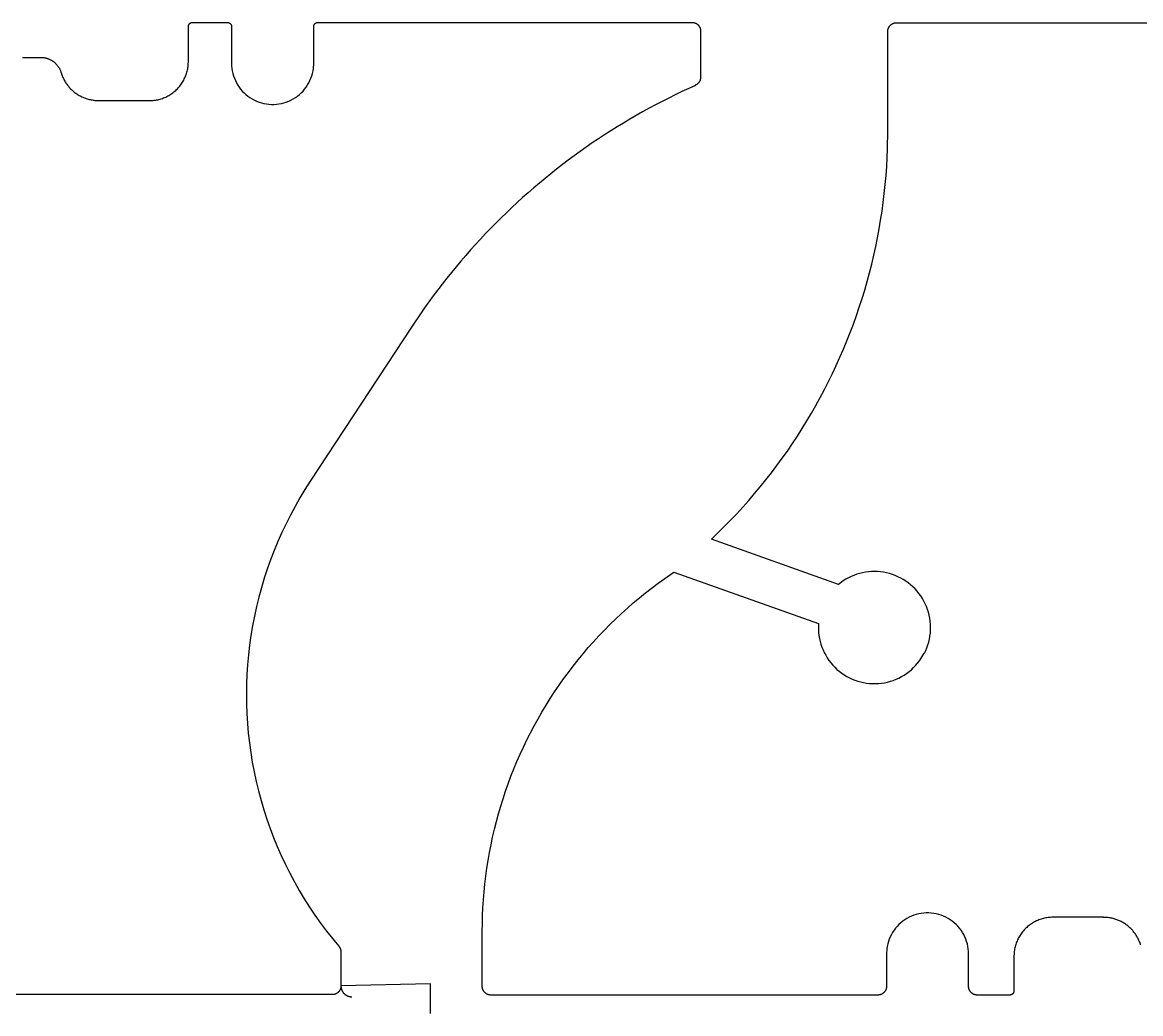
# Model space of a CAD drawing. Extents: x 15 to 3256, y 15 to 486.
# Drawn here: x 2301.9 to 2560.6, y 15 to 244.4 of the extents above; entities that cross this region are included whole.
import ezdxf

# ---------------------------------------------------------------- set-up
doc = ezdxf.new("R2010")
doc.units = 0

msp = doc.modelspace()

# ---------------------------------------------------------------- linework, layer by layer
at = {"layer": 'Layer 0', "color": 1}
for p, q in [((2340.300049, 235.300003), (2340.300049, 243.400009)), ((2341.300049, 244.400009), (2349.300049, 244.400009)), ((2350.300049, 243.400009), (2350.300049, 234.900009)), ((2369.300049, 234.900009), (2369.300049, 243.400009)), ((2370.300049, 244.400009), (2456.800049, 244.400009)), ((2504.100098, 244.300003), (2571.100098, 244.300003)), ((2458.800049, 242.400009), (2458.800049, 231.699997)), ((2502.100098, 219.300003), (2502.100098, 242.300003)), ((2301.900146, 236.300003), (2306.199951, 236.300003)), ((2319.600098, 226.300003), (2331.300049, 226.300003)), ((2392.100098, 174.100006), (2368.5, 138.199997)), ((2490.699951, 114.300003), (2461.300049, 124.800003)), ((2449, 114.599998), (2452.600098, 117.200005)), ((2452.600098, 117.200005), (2486.100098, 105.300003)), ((2552, 37.299999), (2540.300049, 37.299999)), ((2408.300049, 21.300001), (2408.300049, 34)), ((2375.600098, 29.300001), (2375.600098, 21.4)), ((2501.800049, 28.800001), (2501.800049, 21.300001)), ((2520.800049, 21.300001), (2520.800049, 28.800001)), ((2531.300049, 28.300001), (2531.300049, 20.300001)), ((2396.300049, 21.9), (2375.600098, 21.4)), ((2396.300049, 15), (2396.300049, 21.9)), ((2373.600098, 19.4), (2225.600098, 19.4)), ((2499.800049, 19.300001), (2410.300049, 19.300001)), ((2530.300049, 19.300001), (2522.800049, 19.300001))]:
    msp.add_line(p, q, dxfattribs=at)
for points in [[(2340.300049, 243.400009), (2340.300537, 243.430801), (2340.302002, 243.461563), (2340.304199, 243.492279), (2340.307617, 243.522903), (2340.311768, 243.553406), (2340.317139, 243.583755), (2340.323242, 243.613937), (2340.330322, 243.643921), (2340.338135, 243.673676), (2340.347168, 243.703156), (2340.356934, 243.732361), (2340.367676, 243.761246), (2340.37915, 243.789795), (2340.391602, 243.817963), (2340.404785, 243.845749), (2340.418945, 243.873108), (2340.434082, 243.900009), (2340.449951, 243.926437), (2340.466553, 243.952377), (2340.483887, 243.977783), (2340.501953, 244.00264), (2340.520996, 244.026932), (2340.540527, 244.050629), (2340.561035, 244.0737), (2340.582031, 244.096146), (2340.604004, 244.11792), (2340.626465, 244.139023), (2340.649414, 244.159409), (2340.673096, 244.179092), (2340.69751, 244.198029), (2340.722168, 244.216202), (2340.747803, 244.233612), (2340.773682, 244.250229), (2340.800049, 244.266037), (2340.826904, 244.281021), (2340.854248, 244.295166), (2340.88208, 244.308472), (2340.910156, 244.320908), (2340.938721, 244.332474), (2340.967773, 244.34317), (2340.996826, 244.352951), (2341.026367, 244.361832), (2341.056152, 244.369812), (2341.086182, 244.376862), (2341.116211, 244.38298), (2341.146729, 244.388168), (2341.177246, 244.392426), (2341.207764, 244.395737), (2341.238525, 244.398117), (2341.300049, 244.400009)], [(2349.300049, 244.400009), (2349.330811, 244.399536), (2349.361572, 244.398117), (2349.392334, 244.395752), (2349.422852, 244.392441), (2349.453369, 244.388184), (2349.483643, 244.383011), (2349.513916, 244.376892), (2349.543701, 244.369843), (2349.573486, 244.361877), (2349.603027, 244.353012), (2349.63208, 244.343231), (2349.661133, 244.332565), (2349.689697, 244.321014), (2349.717773, 244.308594), (2349.745605, 244.295303), (2349.772949, 244.281174), (2349.799805, 244.266205), (2349.826172, 244.250412), (2349.852051, 244.233826), (2349.877441, 244.216431), (2349.902344, 244.198273), (2349.926514, 244.179367), (2349.950439, 244.159714), (2349.973389, 244.139343), (2349.99585, 244.118271), (2350.017578, 244.096512), (2350.038818, 244.074097), (2350.059082, 244.051041), (2350.078857, 244.027374), (2350.097656, 244.003113), (2350.115967, 243.978287), (2350.133301, 243.952896), (2350.149902, 243.927002), (2350.165771, 243.900589), (2350.180664, 243.873718), (2350.194824, 243.84639), (2350.208252, 243.818634), (2350.220703, 243.790482), (2350.232178, 243.761963), (2350.24292, 243.733109), (2350.252686, 243.703934), (2350.261719, 243.674469), (2350.269531, 243.644745), (2350.276611, 243.614792), (2350.282959, 243.584625), (2350.288086, 243.554291), (2350.292236, 243.523819), (2350.295654, 243.493225), (2350.298096, 243.46254), (2350.300049, 243.401016)], [(2369.300049, 243.400009), (2369.300537, 243.430801), (2369.302002, 243.461563), (2369.304199, 243.492279), (2369.307617, 243.522903), (2369.311768, 243.553406), (2369.317139, 243.583755), (2369.323242, 243.613937), (2369.330322, 243.643921), (2369.338135, 243.673676), (2369.347168, 243.703156), (2369.356934, 243.732361), (2369.367676, 243.761246), (2369.37915, 243.789795), (2369.391602, 243.817963), (2369.404785, 243.845749), (2369.418945, 243.873108), (2369.434082, 243.900009), (2369.449951, 243.926437), (2369.466553, 243.952377), (2369.483887, 243.977783), (2369.501953, 244.00264), (2369.520996, 244.026932), (2369.540527, 244.050629), (2369.561035, 244.0737), (2369.582031, 244.096146), (2369.604004, 244.11792), (2369.626465, 244.139023), (2369.649414, 244.159409), (2369.673096, 244.179092), (2369.69751, 244.198029), (2369.722168, 244.216202), (2369.747803, 244.233612), (2369.773682, 244.250229), (2369.800049, 244.266037), (2369.826904, 244.281021), (2369.854248, 244.295166), (2369.88208, 244.308472), (2369.910156, 244.320908), (2369.938721, 244.332474), (2369.967773, 244.34317), (2369.996826, 244.352951), (2370.026367, 244.361832), (2370.056152, 244.369812), (2370.086182, 244.376862), (2370.116211, 244.38298), (2370.146729, 244.388168), (2370.177246, 244.392426), (2370.207764, 244.395737), (2370.238525, 244.398117), (2370.300049, 244.400009)], [(2456.800049, 244.400009), (2456.861572, 244.399063), (2456.923096, 244.396225), (2456.984375, 244.391495), (2457.045654, 244.384872), (2457.106689, 244.376373), (2457.167236, 244.365997), (2457.227539, 244.35376), (2457.287598, 244.339676), (2457.346924, 244.323761), (2457.406006, 244.306015), (2457.464355, 244.286469), (2457.521973, 244.265121), (2457.579102, 244.24202), (2457.635498, 244.217163), (2457.690918, 244.190598), (2457.745605, 244.162323), (2457.799561, 244.132401), (2457.852295, 244.100815), (2457.904053, 244.067627), (2457.954834, 244.032852), (2458.004639, 243.996536), (2458.053223, 243.95871), (2458.100586, 243.919403), (2458.146729, 243.878662), (2458.19165, 243.836517), (2458.235107, 243.793015), (2458.277344, 243.748184), (2458.318115, 243.702072), (2458.357422, 243.654739), (2458.395264, 243.606216), (2458.431641, 243.556549), (2458.466553, 243.505783), (2458.499756, 243.453979), (2458.531494, 243.401169), (2458.561523, 243.347412), (2458.589844, 243.292755), (2458.616455, 243.237244), (2458.641357, 243.180954), (2458.664551, 243.123917), (2458.685791, 243.066193), (2458.705566, 243.007843), (2458.723145, 242.948914), (2458.739258, 242.889465), (2458.753418, 242.829559), (2458.765625, 242.769241), (2458.776123, 242.708572), (2458.784668, 242.647614), (2458.79126, 242.586426), (2458.796143, 242.525055), (2458.800049, 242.402008)], [(2502.100098, 242.300003), (2502.101074, 242.361588), (2502.104004, 242.423126), (2502.108643, 242.484543), (2502.115234, 242.545776), (2502.123779, 242.606781), (2502.134033, 242.667496), (2502.146484, 242.727875), (2502.1604, 242.787827), (2502.176514, 242.847321), (2502.194092, 242.906311), (2502.213867, 242.964706), (2502.235107, 243.022491), (2502.258301, 243.079575), (2502.283203, 243.135925), (2502.309814, 243.191483), (2502.338135, 243.246185), (2502.368164, 243.300003), (2502.399658, 243.352859), (2502.432861, 243.404724), (2502.467773, 243.455551), (2502.50415, 243.505264), (2502.541992, 243.553848), (2502.581299, 243.601242), (2502.62207, 243.647385), (2502.664307, 243.692276), (2502.707764, 243.735825), (2502.752686, 243.778015), (2502.798828, 243.818817), (2502.846191, 243.85817), (2502.894775, 243.896042), (2502.94458, 243.932388), (2502.995361, 243.967209), (2503.047119, 244.000443), (2503.100098, 244.032059), (2503.153809, 244.062027), (2503.208496, 244.090332), (2503.26416, 244.116928), (2503.320557, 244.141815), (2503.377686, 244.164948), (2503.435303, 244.18631), (2503.493896, 244.205887), (2503.552734, 244.223648), (2503.612305, 244.239594), (2503.672119, 244.253693), (2503.732666, 244.265945), (2503.793213, 244.276337), (2503.854248, 244.284836), (2503.915527, 244.291473), (2503.977051, 244.296204), (2504.100098, 244.300003)], [(2306.200195, 236.300003), (2306.324463, 236.295975), (2306.448486, 236.288864), (2306.572266, 236.278671), (2306.695801, 236.265411), (2306.818848, 236.249084), (2306.94165, 236.229706), (2307.063721, 236.207275), (2307.185303, 236.181824), (2307.306396, 236.153351), (2307.426514, 236.121902), (2307.545898, 236.087463), (2307.664307, 236.050064), (2307.781982, 236.00975), (2307.898438, 235.966522), (2308.013672, 235.92041), (2308.12793, 235.871445), (2308.240723, 235.819656), (2308.352539, 235.765091), (2308.462646, 235.707764), (2308.571289, 235.64772), (2308.678711, 235.584991), (2308.78418, 235.519608), (2308.888184, 235.45163), (2308.990479, 235.381088), (2309.091064, 235.308029), (2309.189697, 235.232498), (2309.286377, 235.154541), (2309.381104, 235.074203), (2309.473877, 234.991531), (2309.564453, 234.906586), (2309.653076, 234.819412), (2309.739502, 234.730072), (2309.823486, 234.638611), (2309.905273, 234.54509), (2309.984619, 234.44957), (2310.061768, 234.352097), (2310.13623, 234.252747), (2310.208496, 234.151581), (2310.278076, 234.048645), (2310.344971, 233.944016), (2310.409424, 233.837753), (2310.470947, 233.729935), (2310.530029, 233.620605), (2310.586426, 233.509842), (2310.639893, 233.39772), (2310.690674, 233.284302), (2310.738525, 233.169662), (2310.783447, 233.053864), (2310.825684, 232.936981), (2310.901123, 232.700272)], [(2331.300049, 226.300003), (2331.577393, 226.304276), (2331.854492, 226.317093), (2332.131104, 226.33844), (2332.406738, 226.368301), (2332.681396, 226.406647), (2332.954834, 226.453445), (2333.226563, 226.508636), (2333.496582, 226.572174), (2333.764648, 226.644012), (2334.030029, 226.72406), (2334.292969, 226.812256), (2334.553223, 226.908524), (2334.810303, 227.012741), (2335.063965, 227.124847), (2335.313965, 227.24472), (2335.560303, 227.372223), (2335.802734, 227.507278), (2336.040527, 227.649719), (2336.27417, 227.799438), (2336.50293, 227.956268), (2336.726807, 228.120087), (2336.945313, 228.29071), (2337.158691, 228.468002), (2337.366455, 228.651779), (2337.568359, 228.841873), (2337.764404, 229.038086), (2337.954346, 229.240265), (2338.137939, 229.448196), (2338.314941, 229.661682), (2338.485352, 229.880524), (2338.648926, 230.104507), (2338.805664, 230.33342), (2338.955078, 230.567062), (2339.097168, 230.805206), (2339.232178, 231.047607), (2339.359375, 231.294052), (2339.479004, 231.544296), (2339.59082, 231.798111), (2339.694824, 232.055252), (2339.790771, 232.31546), (2339.878662, 232.578522), (2339.958496, 232.844162), (2340.030029, 233.112137), (2340.093262, 233.382187), (2340.148193, 233.654068), (2340.194824, 233.927505), (2340.23291, 234.20224), (2340.262451, 234.478027), (2340.283447, 234.754593), (2340.300049, 235.309006)], [(2350.300049, 234.900009), (2350.318115, 234.314987), (2350.37207, 233.732193), (2350.461914, 233.153839), (2350.587158, 232.582108), (2350.747314, 232.019165), (2350.941895, 231.467163), (2351.170166, 230.928192), (2351.431152, 230.404297), (2351.723877, 229.897476), (2352.047363, 229.409637), (2352.400146, 228.942627), (2352.781006, 228.498245), (2353.188477, 228.078156), (2353.621094, 227.68396), (2354.077148, 227.317154), (2354.555176, 226.979141), (2355.052734, 226.671188), (2355.568604, 226.39447), (2356.100342, 226.150024), (2356.64624, 225.938812), (2357.204102, 225.761597), (2357.771729, 225.61908), (2358.347168, 225.51178), (2358.927979, 225.440125), (2359.512207, 225.404373), (2360.097412, 225.404663), (2360.681641, 225.440994), (2361.262451, 225.513229), (2361.837646, 225.621109), (2362.405273, 225.764191), (2362.962891, 225.941956), (2363.508545, 226.153717), (2364.040039, 226.398682), (2364.55542, 226.675919), (2365.052979, 226.984375), (2365.530518, 227.322876), (2365.986084, 227.690125), (2366.418457, 228.084747), (2366.825439, 228.505249), (2367.206055, 228.950012), (2367.55835, 229.417358), (2367.881104, 229.905518), (2368.17334, 230.412643), (2368.433838, 230.936798), (2368.661621, 231.475983), (2368.855469, 232.028183), (2369.015137, 232.591278), (2369.139893, 233.163132), (2369.229248, 233.741577), (2369.300049, 234.909515)], [(2310.900146, 232.699966), (2310.968506, 232.483582), (2311.042236, 232.268982), (2311.121582, 232.05632), (2311.206299, 231.845734), (2311.296143, 231.637344), (2311.391113, 231.43129), (2311.491455, 231.227707), (2311.596924, 231.026733), (2311.70752, 230.828476), (2311.822754, 230.633072), (2311.943115, 230.440643), (2312.068359, 230.251312), (2312.198242, 230.065216), (2312.332764, 229.882446), (2312.471924, 229.70314), (2312.615479, 229.527405), (2312.763428, 229.355362), (2312.915771, 229.187103), (2313.072266, 229.022736), (2313.23291, 228.862396), (2313.397461, 228.706146), (2313.565918, 228.554108), (2313.738281, 228.406372), (2313.914307, 228.263046), (2314.09375, 228.124191), (2314.276855, 227.989929), (2314.463135, 227.860336), (2314.652588, 227.735489), (2314.845215, 227.615448), (2315.040771, 227.500336), (2315.239258, 227.390182), (2315.44043, 227.285095), (2315.644043, 227.185104), (2315.850342, 227.090302), (2316.058838, 227.000732), (2316.269531, 226.916458), (2316.482422, 226.83754), (2316.697021, 226.764008), (2316.913574, 226.695938), (2317.131592, 226.633347), (2317.351318, 226.576294), (2317.572266, 226.524811), (2317.794678, 226.478912), (2318.018066, 226.43866), (2318.242188, 226.404053), (2318.467285, 226.375122), (2318.693115, 226.351883), (2318.919434, 226.334366), (2319.145996, 226.322556), (2319.599854, 226.316132)], [(2458.800049, 231.701996), (2458.799561, 231.655991), (2458.798096, 231.610001), (2458.79541, 231.564072), (2458.791748, 231.518204), (2458.787109, 231.472443), (2458.78125, 231.426788), (2458.774414, 231.381287), (2458.766602, 231.335953), (2458.757813, 231.290817), (2458.747803, 231.24588), (2458.736816, 231.201202), (2458.724854, 231.156784), (2458.711914, 231.11264), (2458.697754, 231.068817), (2458.682861, 231.02533), (2458.666748, 230.982208), (2458.649902, 230.939453), (2458.631836, 230.89711), (2458.612793, 230.855179), (2458.593018, 230.813705), (2458.572021, 230.77269), (2458.550293, 230.732178), (2458.527588, 230.692169), (2458.503906, 230.652695), (2458.479492, 230.613785), (2458.453857, 230.575439), (2458.427734, 230.537689), (2458.400391, 230.500565), (2458.372559, 230.464066), (2458.343506, 230.428223), (2458.313965, 230.393051), (2458.283447, 230.358566), (2458.252197, 230.324799), (2458.220215, 230.291763), (2458.1875, 230.25946), (2458.154053, 230.227936), (2458.119629, 230.197174), (2458.084717, 230.167221), (2458.049316, 230.138077), (2458.012939, 230.109741), (2457.976074, 230.082275), (2457.938477, 230.055649), (2457.900391, 230.029892), (2457.861572, 230.00502), (2457.82251, 229.981049), (2457.782715, 229.957993), (2457.742188, 229.935852), (2457.701416, 229.914642), (2457.660156, 229.894379), (2457.576172, 229.856735)], [(2457.599854, 229.799957), (2456.042969, 229.095154), (2454.493896, 228.373001), (2452.952881, 227.633591), (2451.42041, 226.877014), (2449.896484, 226.103348), (2448.381348, 225.312714), (2446.875, 224.505188), (2445.37793, 223.680893), (2443.890137, 222.83992), (2442.411621, 221.982376), (2440.943115, 221.108368), (2439.484131, 220.218002), (2438.0354, 219.311401), (2436.596924, 218.388657), (2435.168701, 217.449905), (2433.750977, 216.495255), (2432.344238, 215.524826), (2430.948242, 214.538742), (2429.563477, 213.537109), (2428.189941, 212.520081), (2426.827881, 211.487762), (2425.477539, 210.440292), (2424.138916, 209.377792), (2422.812012, 208.300415), (2421.497559, 207.208267), (2420.195313, 206.101501), (2418.905273, 204.98027), (2417.628174, 203.844681), (2416.363525, 202.694901), (2415.112061, 201.531052), (2413.873535, 200.353302), (2412.648193, 199.161789), (2411.436523, 197.95665), (2410.238037, 196.738052), (2409.053467, 195.506149), (2407.882813, 194.261078), (2406.72583, 193.003006), (2405.583252, 191.732086), (2404.454834, 190.448486), (2403.34082, 189.152359), (2402.241455, 187.843857), (2401.156738, 186.523148), (2400.08667, 185.190414), (2399.031738, 183.84581), (2397.991943, 182.489487), (2396.967285, 181.121643), (2395.958008, 179.742432), (2394.964111, 178.352036), (2393.98584, 176.950623), (2392.07666, 174.115372)], [(2461.300049, 124.799995), (2462.798584, 126.235687), (2464.273926, 127.695114), (2465.72583, 129.177902), (2467.153809, 130.68367), (2468.557617, 132.212036), (2469.936768, 133.762619), (2471.291016, 135.335022), (2472.620117, 136.928833), (2473.923584, 138.54364), (2475.201172, 140.179062), (2476.452393, 141.834656), (2477.677002, 143.510025), (2478.874756, 145.204712), (2480.04541, 146.918304), (2481.188477, 148.65036), (2482.303711, 150.400436), (2483.390869, 152.168091), (2484.449707, 153.952866), (2485.47998, 155.754318), (2486.481445, 157.571991), (2487.453613, 159.405396), (2488.396484, 161.254089), (2489.30957, 163.117599), (2490.192871, 164.995453), (2491.046143, 166.887161), (2491.869141, 168.792236), (2492.661621, 170.710205), (2493.42334, 172.640594), (2494.154297, 174.58287), (2494.854004, 176.536591), (2495.522461, 178.501205), (2496.159424, 180.476257), (2496.764893, 182.461212), (2497.338623, 184.455582), (2497.880371, 186.458847), (2498.390137, 188.47052), (2498.867676, 190.490051), (2499.312744, 192.516968), (2499.725586, 194.55072), (2500.105957, 196.590805), (2500.453857, 198.636688), (2500.768799, 200.687881), (2501.051025, 202.743835), (2501.300537, 204.804016), (2501.516846, 206.867935), (2501.700439, 208.935043), (2501.851074, 211.004807), (2501.968506, 213.076721), (2502.052734, 215.150238), (2502.122314, 219.299973)], [(2368.500244, 138.200027), (2367.279785, 136.290131), (2366.107666, 134.350098), (2364.984863, 132.381165), (2363.912109, 130.384567), (2362.889893, 128.361588), (2361.919189, 126.313492), (2361.000244, 124.241592), (2360.133545, 122.147209), (2359.320068, 120.031662), (2358.560303, 117.896294), (2357.854248, 115.742462), (2357.202881, 113.571533), (2356.606445, 111.38488), (2356.065186, 109.183899), (2355.57959, 106.969986), (2355.149658, 104.744537), (2354.776123, 102.508972), (2354.459229, 100.264709), (2354.19873, 98.013168), (2353.994873, 95.755783), (2353.848145, 93.49398), (2353.758545, 91.229202), (2353.72583, 88.962875), (2353.750244, 86.696449), (2353.831787, 84.431358), (2353.970459, 82.169044), (2354.165771, 79.910934), (2354.418213, 77.658463), (2354.727295, 75.413071), (2355.092529, 73.176163), (2355.51416, 70.949173), (2355.991943, 68.733513), (2356.525146, 66.530586), (2357.11377, 64.341797), (2357.757324, 62.168522), (2358.455566, 60.012146), (2359.20752, 57.874043), (2360.013428, 55.755562), (2360.872314, 53.658054), (2361.783936, 51.582844), (2362.747314, 49.531254), (2363.762207, 47.504581), (2364.827637, 45.504116), (2365.943359, 43.531128), (2367.108154, 41.586864), (2368.321777, 39.672562), (2369.583252, 37.789436), (2370.891602, 35.938679), (2372.246338, 34.121471), (2375.09082, 30.592125)], [(2510.600098, 98.40004), (2510.899658, 99.03009), (2511.164795, 99.675278), (2511.395264, 100.333763), (2511.589844, 101.003632), (2511.748535, 101.682983), (2511.870361, 102.369843), (2511.955322, 103.062256), (2512.00293, 103.758224), (2512.013428, 104.45575), (2511.986328, 105.152824), (2511.921875, 105.84745), (2511.820557, 106.537636), (2511.682129, 107.221382), (2511.507324, 107.896744), (2511.296631, 108.561768), (2511.050781, 109.214539), (2510.77002, 109.853195), (2510.455566, 110.475899), (2510.108154, 111.080856), (2509.72876, 111.666328), (2509.318604, 112.230637), (2508.878906, 112.772156), (2508.410889, 113.28933), (2507.915527, 113.780678), (2507.394775, 114.244789), (2506.849854, 114.680321), (2506.282227, 115.086029), (2505.693848, 115.460747), (2505.086182, 115.803391), (2504.461182, 116.112984), (2503.820313, 116.388641), (2503.165527, 116.629562), (2502.499023, 116.835052), (2501.822266, 117.004532), (2501.137451, 117.137505), (2500.446533, 117.233589), (2499.751465, 117.292519), (2499.054199, 117.31411), (2498.356689, 117.298317), (2497.661133, 117.245171), (2496.969238, 117.154823), (2496.283447, 117.02755), (2495.605469, 116.863701), (2494.937012, 116.663757), (2494.280273, 116.428284), (2493.637207, 116.157967), (2493.009521, 115.853577), (2492.39917, 115.515991), (2491.807617, 115.146179), (2490.688232, 114.314209)], [(2408.300049, 33.999996), (2408.315186, 35.836971), (2408.364014, 37.673363), (2408.446533, 39.508545), (2408.5625, 41.341904), (2408.712402, 43.172821), (2408.895996, 45.000671), (2409.113037, 46.824848), (2409.363525, 48.644726), (2409.647217, 50.459698), (2409.9646, 52.26915), (2410.314941, 54.072472), (2410.698242, 55.869049), (2411.114502, 57.658283), (2411.563721, 59.439564), (2412.045654, 61.212296), (2412.559814, 62.97588), (2413.106445, 64.729713), (2413.685059, 66.473213), (2414.295898, 68.205788), (2414.938232, 69.926857), (2415.612061, 71.635834), (2416.317139, 73.332138), (2417.053467, 75.015205), (2417.820313, 76.684471), (2418.61792, 78.339355), (2419.445801, 79.979317), (2420.303467, 81.603798), (2421.190918, 83.212242), (2422.10791, 84.804115), (2423.053711, 86.378876), (2424.028564, 87.935989), (2425.031738, 89.474945), (2426.062988, 90.995209), (2427.12207, 92.496269), (2428.208496, 93.977623), (2429.321777, 95.438774), (2430.461914, 96.879219), (2431.628174, 98.298485), (2432.820557, 99.696083), (2434.03833, 101.071541), (2435.281006, 102.4244), (2436.54834, 103.754204), (2437.840088, 105.060501), (2439.155518, 106.34285), (2440.494141, 107.600815), (2441.855713, 108.833984), (2443.239746, 110.041924), (2444.645752, 111.224243), (2446.073242, 112.380531), (2448.990479, 114.61322)], [(2486.100098, 105.300011), (2486.064941, 104.603706), (2486.067383, 103.906509), (2486.107178, 103.210464), (2486.18457, 102.517578), (2486.299316, 101.829872), (2486.450684, 101.149338), (2486.638672, 100.477943), (2486.862549, 99.817657), (2487.121582, 99.17038), (2487.415039, 98.537994), (2487.742188, 97.92234), (2488.102295, 97.325211), (2488.493652, 96.748322), (2488.915771, 96.193367), (2489.366943, 95.661949), (2489.846191, 95.155609), (2490.352051, 94.675827), (2490.883057, 94.223984), (2491.437744, 93.801392), (2492.01416, 93.409286), (2492.61084, 93.048805), (2493.226318, 92.720985), (2493.858398, 92.426796), (2494.505371, 92.167076), (2495.165283, 91.942581), (2495.83667, 91.753975), (2496.51709, 91.601791), (2497.20459, 91.486473), (2497.897461, 91.408371), (2498.593506, 91.367691), (2499.290527, 91.364563), (2499.987061, 91.398994), (2500.68042, 91.470886), (2501.369141, 91.580032), (2502.050781, 91.726105), (2502.723633, 91.908684), (2503.385742, 92.127251), (2504.034912, 92.381157), (2504.669678, 92.66967), (2505.287842, 92.991951), (2505.887939, 93.347069), (2506.467773, 93.733986), (2507.026123, 94.151581), (2507.561279, 94.598648), (2508.071289, 95.073883), (2508.555176, 95.575905), (2509.01123, 96.103256), (2509.438232, 96.654404), (2509.834717, 97.22776), (2510.532715, 98.434258)], [(2520.800049, 28.8095), (2520.781494, 29.394125), (2520.726807, 29.976496), (2520.636719, 30.554409), (2520.510986, 31.125669), (2520.350342, 31.688114), (2520.155518, 32.239609), (2519.927002, 32.778069), (2519.665771, 33.301441), (2519.373047, 33.807755), (2519.049561, 34.295082), (2518.696533, 34.761578), (2518.315674, 35.205475), (2517.908203, 35.625088), (2517.475586, 36.018829), (2517.019775, 36.385201), (2516.541992, 36.72282), (2516.044678, 37.030403), (2515.529053, 37.306789), (2514.997559, 37.550922), (2514.451904, 37.761883), (2513.894531, 37.938869), (2513.327148, 38.081211), (2512.752197, 38.18837), (2512.171631, 38.259937), (2511.587646, 38.295639), (2511.00293, 38.295349), (2510.418945, 38.25906), (2509.838623, 38.186913), (2509.263672, 38.079178), (2508.696533, 37.936268), (2508.13916, 37.758724), (2507.59375, 37.547218), (2507.0625, 37.302551), (2506.547363, 37.025654), (2506.050049, 36.717571), (2505.572754, 36.379475), (2505.117188, 36.012646), (2504.685059, 35.618473), (2504.278076, 35.198452), (2503.897461, 34.754177), (2503.545166, 34.287327), (2503.222168, 33.799679), (2502.929688, 33.293072), (2502.669189, 32.769436), (2502.441162, 32.230751), (2502.246826, 31.679062), (2502.086914, 31.116457), (2501.96167, 30.545073), (2501.87207, 29.96707), (2501.800049, 28.799999)], [(2540.300049, 37.299999), (2540.022949, 37.295731), (2539.746094, 37.282928), (2539.469727, 37.261604), (2539.194092, 37.231781), (2538.919434, 37.193485), (2538.64624, 37.146755), (2538.374756, 37.091633), (2538.104736, 37.028172), (2537.837158, 36.956429), (2537.571777, 36.876476), (2537.308838, 36.788387), (2537.048828, 36.692245), (2536.791992, 36.588146), (2536.53833, 36.476185), (2536.28833, 36.356464), (2536.042236, 36.229107), (2535.800049, 36.094223), (2535.562256, 35.95195), (2535.328857, 35.802418), (2535.100098, 35.645767), (2534.876221, 35.482151), (2534.657715, 35.311722), (2534.44458, 35.134644), (2534.236816, 34.951077), (2534.034912, 34.761204), (2533.838867, 34.565205), (2533.648926, 34.363258), (2533.465332, 34.155563), (2533.28833, 33.942314), (2533.11792, 33.723713), (2532.954346, 33.499966), (2532.797607, 33.271286), (2532.648193, 33.037891), (2532.505859, 32.800003), (2532.37085, 32.557846), (2532.243652, 32.311649), (2532.123779, 32.061649), (2532.011963, 31.808079), (2531.907715, 31.551182), (2531.811768, 31.291201), (2531.723633, 31.028381), (2531.643555, 30.762974), (2531.571777, 30.495232), (2531.508301, 30.225407), (2531.453369, 29.953756), (2531.406494, 29.680534), (2531.368164, 29.406006), (2531.338379, 29.130426), (2531.317139, 28.854061), (2531.300049, 28.299999)], [(2560.599854, 30.900042), (2560.532227, 31.114574), (2560.458984, 31.327343), (2560.380615, 31.538214), (2560.296875, 31.747051), (2560.208008, 31.95373), (2560.11377, 32.158115), (2560.014648, 32.360081), (2559.9104, 32.559502), (2559.80127, 32.756248), (2559.687256, 32.950203), (2559.568359, 33.141243), (2559.444824, 33.329243), (2559.31665, 33.514091), (2559.183838, 33.695671), (2559.046387, 33.873863), (2558.904541, 34.048561), (2558.758545, 34.219654), (2558.608154, 34.387035), (2558.453613, 34.550602), (2558.295166, 34.710243), (2558.132568, 34.865868), (2557.966309, 35.017376), (2557.796143, 35.164669), (2557.622559, 35.307655), (2557.445313, 35.446251), (2557.264648, 35.580364), (2557.080566, 35.709908), (2556.893555, 35.834808), (2556.703369, 35.954983), (2556.510254, 36.070358), (2556.314209, 36.180859), (2556.115479, 36.286415), (2555.914063, 36.386967), (2555.710449, 36.482445), (2555.504395, 36.572792), (2555.296143, 36.657951), (2555.085938, 36.737865), (2554.873535, 36.812492), (2554.659424, 36.881779), (2554.443848, 36.945686), (2554.226563, 37.004169), (2554.007813, 37.057194), (2553.787842, 37.104725), (2553.566895, 37.146736), (2553.344971, 37.183201), (2553.12207, 37.214092), (2552.898438, 37.239391), (2552.674316, 37.259087), (2552.449707, 37.273167), (2552, 37.284431)], [(2375.100098, 30.599998), (2375.118164, 30.578899), (2375.135986, 30.557549), (2375.15332, 30.535954), (2375.17041, 30.514116), (2375.187256, 30.492043), (2375.203857, 30.469734), (2375.219971, 30.447199), (2375.23584, 30.424437), (2375.251465, 30.401457), (2375.266602, 30.378262), (2375.281494, 30.354855), (2375.296143, 30.331242), (2375.310303, 30.307428), (2375.324463, 30.283417), (2375.337891, 30.259212), (2375.351074, 30.234823), (2375.364014, 30.210249), (2375.376709, 30.185497), (2375.388916, 30.160572), (2375.400635, 30.135479), (2375.412109, 30.110222), (2375.42334, 30.084808), (2375.434082, 30.05924), (2375.44458, 30.033524), (2375.45459, 30.007664), (2375.464355, 29.981665), (2375.473633, 29.955534), (2375.482666, 29.929274), (2375.491211, 29.902891), (2375.499512, 29.87639), (2375.507324, 29.849777), (2375.514893, 29.823055), (2375.521973, 29.796232), (2375.528809, 29.769312), (2375.535156, 29.7423), (2375.54126, 29.715202), (2375.546875, 29.688023), (2375.552002, 29.660767), (2375.556885, 29.633442), (2375.561279, 29.60605), (2375.56543, 29.5786), (2375.569092, 29.551094), (2375.57251, 29.52354), (2375.575439, 29.495941), (2375.577881, 29.468306), (2375.580078, 29.440636), (2375.581787, 29.412939), (2375.583252, 29.38522), (2375.584229, 29.357485), (2375.584961, 29.301985)], [(2375.600098, 21.402), (2375.599121, 21.34037), (2375.596436, 21.278797), (2375.591797, 21.217339), (2375.585205, 21.156054), (2375.57666, 21.094999), (2375.566406, 21.034237), (2375.554199, 20.97382), (2375.540039, 20.913809), (2375.52417, 20.854259), (2375.506348, 20.795227), (2375.486816, 20.736771), (2375.465576, 20.678944), (2375.442383, 20.621801), (2375.417725, 20.565397), (2375.391113, 20.509787), (2375.362793, 20.455023), (2375.332764, 20.401155), (2375.30127, 20.348236), (2375.268066, 20.296316), (2375.233154, 20.245445), (2375.196777, 20.195669), (2375.158936, 20.147039), (2375.119629, 20.099598), (2375.078857, 20.053391), (2375.036621, 20.008465), (2374.993164, 19.964859), (2374.948242, 19.922617), (2374.9021, 19.881777), (2374.854736, 19.842381), (2374.805908, 19.804462), (2374.756348, 19.768059), (2374.705566, 19.733208), (2374.653564, 19.699938), (2374.600586, 19.668283), (2374.546875, 19.638273), (2374.492188, 19.609936), (2374.436523, 19.5833), (2374.380127, 19.558388), (2374.322998, 19.535225), (2374.265137, 19.513834), (2374.206787, 19.494234), (2374.147705, 19.476444), (2374.088135, 19.460482), (2374.02832, 19.446362), (2373.967773, 19.434097), (2373.906982, 19.423698), (2373.845947, 19.415178), (2373.784668, 19.408543), (2373.723389, 19.403797), (2373.600098, 19.4)], [(2375.600098, 21.4), (2375.601318, 21.323011), (2375.604736, 21.246098), (2375.61084, 21.169329), (2375.619141, 21.092779), (2375.629639, 21.016521), (2375.642578, 20.940626), (2375.657959, 20.865168), (2375.675537, 20.790216), (2375.695557, 20.715843), (2375.717773, 20.642118), (2375.742188, 20.569115), (2375.768799, 20.496897), (2375.797852, 20.425537), (2375.828857, 20.355101), (2375.862305, 20.285656), (2375.897461, 20.217268), (2375.935059, 20.150002), (2375.974609, 20.083921), (2376.016113, 20.019089), (2376.05957, 19.955568), (2376.10498, 19.893415), (2376.152344, 19.832693), (2376.20166, 19.773457), (2376.252686, 19.715763), (2376.30542, 19.659668), (2376.359863, 19.605223), (2376.415771, 19.552481), (2376.473633, 19.50149), (2376.532715, 19.452301), (2376.593506, 19.404959), (2376.655762, 19.35951), (2376.719238, 19.315996), (2376.783936, 19.27446), (2376.850098, 19.234938), (2376.91748, 19.197472), (2376.98584, 19.162094), (2377.055176, 19.128838), (2377.125732, 19.097738), (2377.197021, 19.068821), (2377.269287, 19.042116), (2377.342285, 19.017647), (2377.416016, 18.995438), (2377.490234, 18.97551), (2377.565186, 18.95788), (2377.640625, 18.942568), (2377.716553, 18.929586), (2377.792969, 18.918949), (2377.869385, 18.910666), (2377.946289, 18.904741), (2378.100098, 18.9)], [(2410.300049, 19.300001), (2410.238525, 19.300949), (2410.177002, 19.303795), (2410.115479, 19.308533), (2410.054199, 19.315161), (2409.993164, 19.323669), (2409.932617, 19.334055), (2409.87207, 19.346304), (2409.812256, 19.360407), (2409.752686, 19.37635), (2409.693848, 19.394117), (2409.635254, 19.413692), (2409.577637, 19.435057), (2409.520508, 19.458191), (2409.464111, 19.48307), (2409.408691, 19.509676), (2409.35376, 19.537977), (2409.300049, 19.567951), (2409.24707, 19.599567), (2409.195313, 19.632797), (2409.144531, 19.667608), (2409.094727, 19.703966), (2409.046143, 19.74184), (2408.998779, 19.781191), (2408.952637, 19.821983), (2408.907715, 19.864178), (2408.864258, 19.907734), (2408.822021, 19.95261), (2408.78125, 19.998764), (2408.741943, 20.046154), (2408.704102, 20.094732), (2408.667725, 20.144453), (2408.632813, 20.195271), (2408.599609, 20.247135), (2408.568115, 20.300001), (2408.538086, 20.353813), (2408.509766, 20.408524), (2408.483154, 20.464079), (2408.458252, 20.520428), (2408.435059, 20.577517), (2408.413818, 20.63529), (2408.394287, 20.693693), (2408.376465, 20.752674), (2408.360352, 20.812172), (2408.346436, 20.872133), (2408.333984, 20.932499), (2408.32373, 20.993216), (2408.315186, 21.054222), (2408.308594, 21.115461), (2408.303955, 21.176876), (2408.300049, 21.300001)], [(2501.800049, 21.302002), (2501.799072, 21.240372), (2501.796387, 21.178799), (2501.791748, 21.11734), (2501.785156, 21.056055), (2501.776611, 20.995001), (2501.766357, 20.934238), (2501.75415, 20.873821), (2501.73999, 20.81381), (2501.724121, 20.754261), (2501.706299, 20.695229), (2501.686768, 20.636772), (2501.665527, 20.578945), (2501.642334, 20.521803), (2501.617676, 20.465399), (2501.591064, 20.409788), (2501.562744, 20.355024), (2501.532715, 20.301157), (2501.501221, 20.248238), (2501.468018, 20.196318), (2501.433105, 20.145447), (2501.396729, 20.095671), (2501.358887, 20.047041), (2501.31958, 19.999599), (2501.278809, 19.953392), (2501.236572, 19.908466), (2501.193115, 19.864861), (2501.148193, 19.822618), (2501.102051, 19.781778), (2501.054688, 19.742382), (2501.005859, 19.704464), (2500.956299, 19.66806), (2500.905518, 19.633209), (2500.853516, 19.599939), (2500.800537, 19.568285), (2500.746826, 19.538275), (2500.692139, 19.509937), (2500.636475, 19.483301), (2500.580078, 19.458389), (2500.522949, 19.435226), (2500.465088, 19.413836), (2500.406738, 19.394236), (2500.347656, 19.376446), (2500.288086, 19.360483), (2500.228271, 19.346363), (2500.167725, 19.334099), (2500.106934, 19.3237), (2500.045898, 19.31518), (2499.984619, 19.308544), (2499.92334, 19.303799), (2499.800049, 19.300001)], [(2522.800049, 19.300001), (2522.738525, 19.300949), (2522.677002, 19.303795), (2522.615479, 19.308533), (2522.554199, 19.315161), (2522.493164, 19.323669), (2522.432617, 19.334055), (2522.37207, 19.346304), (2522.312256, 19.360407), (2522.252686, 19.37635), (2522.193848, 19.394117), (2522.135254, 19.413692), (2522.077637, 19.435057), (2522.020508, 19.458191), (2521.964111, 19.48307), (2521.908691, 19.509676), (2521.85376, 19.537977), (2521.800049, 19.567951), (2521.74707, 19.599567), (2521.695313, 19.632797), (2521.644531, 19.667608), (2521.594727, 19.703966), (2521.546143, 19.74184), (2521.498779, 19.781191), (2521.452637, 19.821983), (2521.407715, 19.864178), (2521.364258, 19.907734), (2521.322021, 19.95261), (2521.28125, 19.998764), (2521.241943, 20.046154), (2521.204102, 20.094732), (2521.167725, 20.144453), (2521.132813, 20.195271), (2521.099609, 20.247135), (2521.068115, 20.300001), (2521.038086, 20.353813), (2521.009766, 20.408524), (2520.983154, 20.464079), (2520.958252, 20.520428), (2520.935059, 20.577517), (2520.913818, 20.63529), (2520.894287, 20.693693), (2520.876465, 20.752674), (2520.860352, 20.812172), (2520.846436, 20.872133), (2520.833984, 20.932499), (2520.82373, 20.993216), (2520.815186, 21.054222), (2520.808594, 21.115461), (2520.803955, 21.176876), (2520.800049, 21.300001)], [(2531.300049, 20.301001), (2531.299561, 20.270185), (2531.298096, 20.239399), (2531.295898, 20.20867), (2531.29248, 20.178026), (2531.28833, 20.147501), (2531.283203, 20.117119), (2531.2771, 20.08691), (2531.27002, 20.056904), (2531.262207, 20.02713), (2531.253174, 19.997614), (2531.243408, 19.968386), (2531.23291, 19.939472), (2531.221191, 19.910902), (2531.20874, 19.8827), (2531.195557, 19.854895), (2531.181396, 19.827513), (2531.166504, 19.800579), (2531.150635, 19.774118), (2531.134033, 19.748159), (2531.116699, 19.722723), (2531.098389, 19.697836), (2531.07959, 19.673521), (2531.059814, 19.649799), (2531.039307, 19.626696), (2531.018311, 19.604233), (2530.996582, 19.58243), (2530.974121, 19.56131), (2530.950928, 19.54089), (2530.927246, 19.521191), (2530.903076, 19.502232), (2530.878174, 19.48403), (2530.852783, 19.466604), (2530.82666, 19.44997), (2530.800293, 19.434143), (2530.773438, 19.419138), (2530.746094, 19.404968), (2530.718262, 19.391651), (2530.690186, 19.379194), (2530.661621, 19.367613), (2530.632568, 19.356918), (2530.603271, 19.347118), (2530.573975, 19.338224), (2530.544189, 19.330242), (2530.51416, 19.323183), (2530.483887, 19.317049), (2530.453613, 19.311852), (2530.423096, 19.30759), (2530.392334, 19.304272), (2530.361572, 19.301901), (2530.300049, 19.300001)]]:
    msp.add_lwpolyline(points, dxfattribs=at)

doc.saveas('drawing.dxf')
